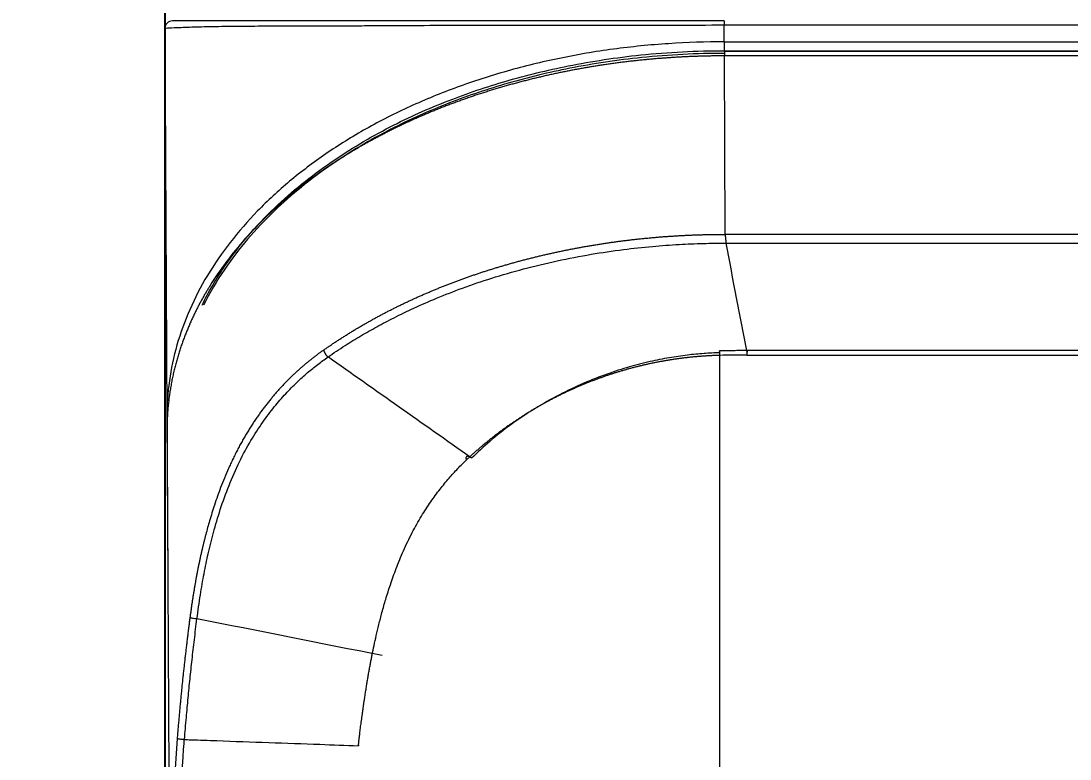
# Model space of a CAD drawing. Header units: millimetres. Extents: x -6909 to -4533, y -2578 to 782.
# Drawn here: x -6191.28 to -6163.09, y -1364.02 to -1344.18 of the extents above; entities that cross this region are included whole.
import ezdxf

# ---------------------------------------------------------------- set-up
doc = ezdxf.new("R2010")
doc.units = ezdxf.units.MM
doc.styles.get("Standard").update_dxf_attribs({"font": 'arial.ttf'})
doc.dimstyles.get("Standard").update_dxf_attribs({"dimtxt": 16, "dimasz": 16, "dimexe": 0.18, "dimexo": 0.0625, "dimgap": 3.5, "dimtad": 0, "dimdec": 1, "dimdsep": 46, "dimtxsty": 'Standard', "dimcen": 0.09, "dimclrd": 3, "dimclre": 3, "dimclrt": 3, "dimadec": 0, "dimazin": 0, "dimtfac": 1, "dimtdec": 1, "dimtofl": 0, "dimtmove": 0, "dimatfit": 3, "dimfxl": 1, "dimtolj": 1, "dimtzin": 0, "dimarcsym": 0})

# ---------------------------------------------------------------- blocks, each defined once
blk = doc.blocks.new('*D147')
at = {"color": 3, "lineweight": -2, "transparency": 16777216}
for p, q in [((-6026.914, -1297.058), (-6221.046, -1297.058)), ((-6026.914, -1348.622), (-6026.914, -1296.878)), ((-5892.914, -1297.058), (-6010.914, -1297.058)), ((-5876.914, -1348.622), (-5876.914, -1296.878))]:
    blk.add_line(p, q, dxfattribs=at)
at = {"color": 3, "lineweight": 18, "transparency": 16777216}
for points in [[(-6010.914, -1294.391), (-6010.914, -1299.725), (-6026.914, -1297.058)], [(-5892.914, -1294.391), (-5892.914, -1299.725), (-5876.914, -1297.058)]]:
    blk.add_solid(points, dxfattribs=at)
at = {"layer": 'Defpoints', "color": 0, "lineweight": 18, "transparency": 16777216}
for p in [(-5876.914, -1297.058), (-6026.914, -1348.684), (-5876.914, -1348.684)]:
    blk.add_point(p, dxfattribs=at)
at = {"color": 3, "lineweight": 18, "transparency": 16777216, "insert": (-6131.98, -1284.652), "char_height": 16, "attachment_point": 5}
blk.add_mtext('\\A1;{\\fGulim|b0|i0|c129|p50;배관} {\\fGulim|b0|i0|c129|p50;거리 }150%%P10', dxfattribs=at)
blk = doc.blocks.new('*D149')
at = {"color": 3, "lineweight": -2, "transparency": 16777216}
for p, q in [((-6187.414, -1340.747), (-6187.414, -1556.938)), ((-5712.014, -1367.113), (-5712.014, -1556.938)), ((-6171.414, -1556.758), (-5728.014, -1556.758))]:
    blk.add_line(p, q, dxfattribs=at)
at = {"color": 3, "lineweight": 18, "transparency": 16777216}
for points in [[(-6171.414, -1554.091), (-6171.414, -1559.425), (-6187.414, -1556.758)], [(-5728.014, -1554.091), (-5728.014, -1559.425), (-5712.014, -1556.758)]]:
    blk.add_solid(points, dxfattribs=at)
at = {"layer": 'Defpoints', "color": 0, "lineweight": 18, "transparency": 16777216}
for p in [(-6187.414, -1340.684), (-5712.014, -1367.051), (-5712.014, -1556.758)]:
    blk.add_point(p, dxfattribs=at)
at = {"color": 3, "lineweight": 18, "transparency": 16777216, "insert": (-6038.609, -1545.121), "char_height": 16, "attachment_point": 5}
blk.add_mtext('\\A1;475.4', dxfattribs=at)
blk = doc.blocks.new('*D150')
at = {"color": 3, "lineweight": -2, "transparency": 16777216}
for p, q in [((-6187.414, -1343.747), (-6187.414, -1506.35)), ((-5737.645, -1388.222), (-5737.645, -1506.35)), ((-6171.414, -1506.17), (-5753.645, -1506.17))]:
    blk.add_line(p, q, dxfattribs=at)
at = {"color": 3, "lineweight": 18, "transparency": 16777216}
for points in [[(-6171.414, -1503.503), (-6171.414, -1508.837), (-6187.414, -1506.17)], [(-5753.645, -1503.503), (-5753.645, -1508.837), (-5737.645, -1506.17)]]:
    blk.add_solid(points, dxfattribs=at)
at = {"layer": 'Defpoints', "color": 0, "lineweight": 18, "transparency": 16777216}
for p in [(-6187.414, -1343.684), (-5737.645, -1388.16), (-5737.645, -1506.17)]:
    blk.add_point(p, dxfattribs=at)
at = {"color": 3, "lineweight": 18, "transparency": 16777216, "insert": (-6018.254, -1494.501), "char_height": 16, "attachment_point": 5}
blk.add_mtext('\\A1;449.8', dxfattribs=at)
blk = doc.blocks.new('*D151')
at = {"color": 3, "lineweight": -2, "transparency": 16777216}
for p, q in [((-6187.413, -1344.448), (-6187.413, -1464.607)), ((-6026.914, -1390.747), (-6026.914, -1464.607)), ((-6171.413, -1464.427), (-6042.914, -1464.427))]:
    blk.add_line(p, q, dxfattribs=at)
at = {"color": 3, "lineweight": 18, "transparency": 16777216}
for points in [[(-6171.413, -1461.76), (-6171.413, -1467.093), (-6187.413, -1464.427)], [(-6042.914, -1461.76), (-6042.914, -1467.093), (-6026.914, -1464.427)]]:
    blk.add_solid(points, dxfattribs=at)
at = {"layer": 'Defpoints', "color": 0, "lineweight": 18, "transparency": 16777216}
for p in [(-6187.413, -1344.385), (-6026.914, -1390.684), (-6026.914, -1464.427)]:
    blk.add_point(p, dxfattribs=at)
at = {"color": 3, "lineweight": 18, "transparency": 16777216, "insert": (-6107.164, -1452.757), "char_height": 16, "attachment_point": 5}
blk.add_mtext('\\A1;160.5', dxfattribs=at)
blk = doc.blocks.new('*D157')
at = {"color": 3, "lineweight": -2, "transparency": 16777216}
for p, q in [((-5976.477, -235.184), (-6282.57, -235.184)), ((-6282.39, -251.184), (-6282.39, -778.416)), ((-6282.39, -1377.684), (-6282.39, -850.453)), ((-6026.977, -1393.684), (-6282.57, -1393.684))]:
    blk.add_line(p, q, dxfattribs=at)
at = {"color": 3, "lineweight": 18, "transparency": 16777216}
for points in [[(-6285.056, -251.184), (-6279.723, -251.184), (-6282.39, -235.184)], [(-6285.056, -1377.684), (-6279.723, -1377.684), (-6282.39, -1393.684)]]:
    blk.add_solid(points, dxfattribs=at)
at = {"layer": 'Defpoints', "color": 0, "lineweight": 18, "transparency": 16777216}
for p in [(-6282.39, -235.184), (-5976.414, -235.184), (-6026.914, -1393.684)]:
    blk.add_point(p, dxfattribs=at)
at = {"color": 3, "lineweight": 18, "transparency": 16777216, "insert": (-6282.39, -814.434), "char_height": 16, "attachment_point": 5, "rotation": 90}
blk.add_mtext('\\A1;1158.5', dxfattribs=at)

msp = doc.modelspace()

# ---------------------------------------------------------------- linework, layer by layer
at = {"linetype": 'Continuous', "lineweight": 18}
for p, q in [((-6187.413, -1344.385), (-6187.359, -1354.829)), ((-5752.453, -1345.007), (-6172.376, -1345.007)), ((-5753.067, -1353.042), (-6171.785, -1353.042)), ((-6187.359, -1354.829), (-6187.337, -1359.062))]:
    msp.add_line(p, q, dxfattribs=at)
at = {"linetype": 'Continuous', "lineweight": 13}
for p, q in [((-6172.38, -1344.184), (-6172.38, -1344.3)), ((-5752.449, -1344.3), (-6172.38, -1344.3)), ((-6172.378, -1344.747), (-6172.38, -1344.3)), ((-6172.378, -1344.747), (-6172.378, -1344.983)), ((-6172.378, -1344.747), (-5752.451, -1344.747)), ((-6172.378, -1344.983), (-5752.451, -1344.983)), ((-6172.376, -1345.007), (-6172.376, -1345.123)), ((-5752.454, -1345.123), (-6172.375, -1345.123)), ((-6172.354, -1349.92), (-6172.375, -1345.123)), ((-5752.475, -1349.92), (-6172.354, -1349.92)), ((-6172.331, -1350.156), (-5752.498, -1350.156)), ((-6172.501, -1372.997), (-6172.501, -1353.174)), ((-6171.762, -1353.164), (-5753.067, -1353.164))]:
    msp.add_line(p, q, dxfattribs=at)
at = {"linetype": 'Continuous', "lineweight": 18}
msp.add_arc((-6187.213, -1344.384), 0.2, 90, 180.3, dxfattribs=at)
msp.add_ellipse((-6171.754, -1375.83), major_axis=(24.622, 0), ratio=0.920574, start_param=1.571132, end_param=1.601154, dxfattribs=at)
at = {"linetype": 'Continuous', "lineweight": 13}
msp.add_ellipse((-6181.657, -1361.253), major_axis=(-0.196, 0.038), ratio=0.130039, start_param=5.923683, end_param=6.620535, dxfattribs=at)
at = {"linetype": 'Continuous', "lineweight": 18}
for points, knots in [([(-5978.976, -1483.984), (-5978.976, -1509.478), (-5984.664, -1556.522), (-6007.498, -1610.936), (-6042.241, -1651.798), (-6075.727, -1673.629), (-6102.826, -1685.665), (-6121.926, -1692.141), (-6140.84, -1696.871), (-6164.901, -1700.397), (-6193.336, -1699.466), (-6218.283, -1691.285), (-6236.856, -1680.077), (-6250.013, -1669.172), (-6262.487, -1655.536), (-6277.568, -1634.382), (-6293.934, -1601.512), (-6307.823, -1556.387), (-6317.696, -1505.181), (-6326.512, -1430.358), (-6328.894, -1362.043), (-6328.894, -1310.984)], [0, 0, 0, 0, 0.049387, 0.102889, 0.156391, 0.214352, 0.240033, 0.267854, 0.295675, 0.325814, 0.383775, 0.446566, 0.478456, 0.513003, 0.54755, 0.584977, 0.65695, 0.734922, 0.795996, 0.862159, 1, 1, 1, 1]), ([(-6328.849, -1310.984), (-6328.854, -1319.687), (-6328.758, -1336.448), (-6328.342, -1360.661), (-6327.671, -1383.051), (-6326.777, -1403.72), (-6325.686, -1422.765), (-6324.363, -1441.187), (-6322.802, -1458.905), (-6321, -1475.845), (-6319.099, -1491.044), (-6317.042, -1505.33), (-6314.841, -1518.714), (-6312.413, -1531.717), (-6309.792, -1544.192), (-6306.823, -1556.731), (-6303.446, -1569.354), (-6298.705, -1584.983), (-6292.063, -1603.428), (-6283.654, -1621.925), (-6274.898, -1637.496), (-6266.288, -1650.287), (-6257.278, -1661.311), (-6248.064, -1670.599), (-6238.851, -1678.278), (-6228.637, -1685.099), (-6218.657, -1690.195), (-6209.225, -1693.848), (-6200.808, -1696.317), (-6191.376, -1698.287), (-6182.103, -1699.446), (-6175.65, -1699.697), (-6172.955, -1699.708)], [0, 0, 0, 0, 0.056785, 0.109381, 0.158029, 0.202956, 0.244381, 0.282511, 0.323483, 0.360447, 0.393679, 0.423434, 0.454639, 0.482189, 0.509758, 0.537826, 0.566283, 0.595028, 0.644419, 0.694147, 0.727489, 0.76098, 0.794732, 0.820346, 0.846375, 0.873004, 0.900496, 0.919484, 0.939107, 0.957831, 0.982455, 1, 1, 1, 1]), ([(-5991.936, -1483.984), (-5991.936, -1508.547), (-5997.418, -1553.396), (-6018.79, -1604.12), (-6050.87, -1641.849), (-6082.038, -1662.206), (-6107.509, -1673.525), (-6125.605, -1679.659), (-6143.402, -1684.107), (-6165.647, -1687.353), (-6191.201, -1686.459), (-6212.978, -1679.293), (-6229.301, -1669.455), (-6241.022, -1659.753), (-6252.354, -1647.379), (-6266.305, -1627.831), (-6281.775, -1596.848), (-6295.208, -1553.312), (-6304.867, -1503.259), (-6313.56, -1429.556), (-6315.934, -1361.769), (-6315.934, -1310.984)], [0, 0, 0, 0, 0.049387, 0.102889, 0.156391, 0.214352, 0.240033, 0.267854, 0.295675, 0.325814, 0.383775, 0.446566, 0.478456, 0.513003, 0.54755, 0.584977, 0.65695, 0.734922, 0.795996, 0.862159, 1, 1, 1, 1]), ([(-6172.38, -1344.3), (-6172.829, -1344.302), (-6173.281, -1344.303), (-6174.191, -1344.303), (-6174.648, -1344.303), (-6175.562, -1344.303), (-6176.019, -1344.303), (-6176.93, -1344.303), (-6177.383, -1344.303), (-6178.28, -1344.304), (-6178.725, -1344.305), (-6179.599, -1344.307), (-6180.029, -1344.309), (-6180.869, -1344.312), (-6181.279, -1344.314), (-6181.876, -1344.318), (-6182.072, -1344.319), (-6182.36, -1344.321), (-6182.503, -1344.322), (-6182.668, -1344.323), (-6182.749, -1344.323), (-6182.79, -1344.323), (-6182.81, -1344.324), (-6182.82, -1344.324), (-6182.825, -1344.324), (-6182.828, -1344.324), (-6182.829, -1344.324), (-6182.83, -1344.324), (-6182.83, -1344.324), (-6182.83, -1344.324), (-6182.83, -1344.324), (-6183.095, -1344.325), (-6183.362, -1344.326), (-6183.896, -1344.326), (-6184.161, -1344.326), (-6184.683, -1344.327), (-6184.938, -1344.328), (-6185.43, -1344.331), (-6185.666, -1344.333), (-6186.107, -1344.34), (-6186.312, -1344.344), (-6186.681, -1344.353), (-6186.844, -1344.359), (-6187.116, -1344.37), (-6187.224, -1344.375), (-6187.373, -1344.383), (-6187.413, -1344.386), (-6187.413, -1344.385)], [0, 0, 0, 0, 0.0625, 0.0625, 0.125, 0.125, 0.1875, 0.1875, 0.25, 0.25, 0.3125, 0.3125, 0.375, 0.375, 0.4375, 0.4375, 0.46875, 0.46875, 0.484375, 0.492188, 0.496094, 0.498047, 0.499023, 0.499512, 0.499756, 0.499878, 0.499939, 0.499969, 0.499985, 0.499985, 0.5, 0.5, 0.5625, 0.5625, 0.625, 0.625, 0.6875, 0.6875, 0.75, 0.75, 0.8125, 0.8125, 0.875, 0.875, 0.9375, 0.9375, 1, 1, 1, 1]), ([(-6172.38, -1344.184), (-6172.646, -1344.184), (-6173.199, -1344.184), (-6174.06, -1344.184), (-6174.991, -1344.184), (-6175.999, -1344.184), (-6177.087, -1344.184), (-6178.254, -1344.184), (-6179.485, -1344.184), (-6180.754, -1344.184), (-6182.01, -1344.184), (-6183.175, -1344.184), (-6184.175, -1344.184), (-6184.974, -1344.184), (-6185.6, -1344.184), (-6186.11, -1344.184), (-6186.545, -1344.184), (-6186.903, -1344.184), (-6187.153, -1344.184), (-6187.213, -1344.184), (-6187.213, -1344.184)], [0, 0, 0, 0, 0.032551, 0.067634, 0.105872, 0.147884, 0.194283, 0.245663, 0.302501, 0.364864, 0.432506, 0.502715, 0.571071, 0.633013, 0.687224, 0.739302, 0.794844, 0.856195, 0.924302, 1, 1, 1, 1]), ([(-6172.378, -1344.747), (-6172.878, -1344.746), (-6173.629, -1344.77), (-6174.374, -1344.831), (-6174.869, -1344.881), (-6175.115, -1344.909), (-6175.85, -1345.008), (-6176.334, -1345.091), (-6177.287, -1345.287), (-6177.756, -1345.402), (-6178.673, -1345.661), (-6179.121, -1345.806), (-6179.992, -1346.124), (-6180.415, -1346.297), (-6181.232, -1346.671), (-6181.626, -1346.871), (-6182.381, -1347.296), (-6183.104, -1347.745), (-6183.755, -1348.238), (-6184.368, -1348.75), (-6184.655, -1349.016), (-6185.188, -1349.564), (-6185.434, -1349.847), (-6185.884, -1350.426), (-6186.088, -1350.722), (-6186.451, -1351.326), (-6186.61, -1351.634), (-6186.884, -1352.258), (-6186.998, -1352.574), (-6187.272, -1353.532), (-6187.362, -1354.181), (-6187.359, -1354.829)], [0, 0, 0, 0, 0.0625, 0.09375, 0.09375, 0.125, 0.125, 0.1875, 0.1875, 0.25, 0.25, 0.3125, 0.3125, 0.375, 0.375, 0.4375, 0.4375, 0.5, 0.5625, 0.5625, 0.625, 0.625, 0.6875, 0.6875, 0.75, 0.75, 0.8125, 0.8125, 0.875, 0.875, 1, 1, 1, 1]), ([(-6186.414, -1351.821), (-6186.237, -1351.46), (-6185.705, -1350.551), (-6184.581, -1349.236), (-6183.049, -1347.995), (-6181.453, -1347.042), (-6179.857, -1346.323), (-6178.246, -1345.776), (-6176.514, -1345.353), (-6174.55, -1345.056), (-6173.129, -1344.983), (-6172.378, -1344.983)], [0, 0, 0, 0, 0.092965, 0.238941, 0.368395, 0.483062, 0.584545, 0.678345, 0.773136, 0.879831, 1, 1, 1, 1]), ([(-6172.375, -1345.123), (-6172.395, -1345.123), (-6172.437, -1345.123), (-6172.5, -1345.123), (-6172.563, -1345.124), (-6172.626, -1345.124), (-6172.689, -1345.125), (-6172.752, -1345.126), (-6172.815, -1345.127), (-6172.878, -1345.129), (-6172.941, -1345.13), (-6173.004, -1345.132), (-6173.067, -1345.134), (-6173.13, -1345.136), (-6173.193, -1345.138), (-6173.256, -1345.141), (-6173.319, -1345.143), (-6173.382, -1345.146), (-6173.446, -1345.149), (-6173.509, -1345.152), (-6173.572, -1345.156), (-6173.635, -1345.159), (-6173.699, -1345.163), (-6173.762, -1345.167), (-6173.825, -1345.171), (-6173.888, -1345.175), (-6173.952, -1345.18), (-6174.015, -1345.184), (-6174.078, -1345.189), (-6174.142, -1345.194), (-6174.205, -1345.199), (-6174.269, -1345.205), (-6174.332, -1345.21), (-6174.395, -1345.216), (-6174.459, -1345.222), (-6174.522, -1345.228), (-6174.585, -1345.234), (-6174.649, -1345.241), (-6174.712, -1345.248), (-6174.776, -1345.255), (-6174.839, -1345.262), (-6174.902, -1345.269), (-6174.966, -1345.276), (-6175.029, -1345.284), (-6175.092, -1345.292), (-6175.155, -1345.3), (-6175.219, -1345.308), (-6175.282, -1345.316), (-6175.345, -1345.325), (-6175.409, -1345.333), (-6175.472, -1345.342), (-6175.535, -1345.352), (-6175.598, -1345.361), (-6175.661, -1345.37), (-6175.724, -1345.38), (-6175.788, -1345.39), (-6175.851, -1345.4), (-6175.914, -1345.41), (-6175.977, -1345.421), (-6176.04, -1345.431), (-6176.103, -1345.442), (-6176.166, -1345.453), (-6176.229, -1345.464), (-6176.291, -1345.476), (-6176.354, -1345.487), (-6176.417, -1345.499), (-6176.48, -1345.511), (-6176.542, -1345.523), (-6176.605, -1345.535), (-6176.668, -1345.548), (-6176.73, -1345.56), (-6176.793, -1345.573), (-6176.855, -1345.586), (-6176.918, -1345.6), (-6176.98, -1345.613), (-6177.043, -1345.627), (-6177.105, -1345.64), (-6177.167, -1345.654), (-6177.229, -1345.669), (-6177.291, -1345.683), (-6177.353, -1345.698), (-6177.415, -1345.712), (-6177.477, -1345.727), (-6177.539, -1345.742), (-6177.601, -1345.758), (-6177.663, -1345.773), (-6177.724, -1345.789), (-6177.786, -1345.805), (-6177.848, -1345.821), (-6177.909, -1345.837), (-6177.97, -1345.854), (-6178.032, -1345.87), (-6178.093, -1345.887), (-6178.154, -1345.904), (-6178.215, -1345.921), (-6178.276, -1345.939), (-6178.337, -1345.957), (-6178.398, -1345.974), (-6178.459, -1345.992), (-6178.52, -1346.01), (-6178.58, -1346.029), (-6178.641, -1346.047), (-6178.701, -1346.066), (-6178.761, -1346.085), (-6178.822, -1346.104), (-6178.882, -1346.123), (-6178.942, -1346.143), (-6179.002, -1346.163), (-6179.062, -1346.182), (-6179.121, -1346.202), (-6179.181, -1346.223), (-6179.241, -1346.243), (-6179.3, -1346.264), (-6179.36, -1346.285), (-6179.419, -1346.306), (-6179.478, -1346.327), (-6179.537, -1346.348), (-6179.596, -1346.37), (-6179.655, -1346.391), (-6179.713, -1346.413), (-6179.772, -1346.436), (-6179.83, -1346.458), (-6179.889, -1346.48), (-6179.947, -1346.503), (-6180.005, -1346.526), (-6180.063, -1346.549), (-6180.121, -1346.572), (-6180.179, -1346.596), (-6180.236, -1346.619), (-6180.294, -1346.643), (-6180.351, -1346.667), (-6180.408, -1346.691), (-6180.466, -1346.716), (-6180.523, -1346.74), (-6180.579, -1346.765), (-6180.636, -1346.79), (-6180.693, -1346.815), (-6180.749, -1346.84), (-6180.805, -1346.866), (-6180.861, -1346.891), (-6180.917, -1346.917), (-6180.973, -1346.943), (-6181.029, -1346.969), (-6181.085, -1346.996), (-6181.14, -1347.022), (-6181.195, -1347.049), (-6181.25, -1347.076), (-6181.305, -1347.103), (-6181.36, -1347.131), (-6181.415, -1347.158), (-6181.469, -1347.186), (-6181.524, -1347.214), (-6181.578, -1347.242), (-6181.632, -1347.27), (-6181.686, -1347.298), (-6181.739, -1347.327), (-6181.793, -1347.356), (-6181.846, -1347.385), (-6181.899, -1347.414), (-6181.952, -1347.443), (-6182.005, -1347.473), (-6182.058, -1347.503), (-6182.11, -1347.532), (-6182.163, -1347.563), (-6182.215, -1347.593), (-6182.267, -1347.623), (-6182.318, -1347.654), (-6182.37, -1347.685), (-6182.421, -1347.715), (-6182.473, -1347.747), (-6182.524, -1347.778), (-6182.574, -1347.809), (-6182.625, -1347.841), (-6182.675, -1347.873), (-6182.726, -1347.905), (-6182.776, -1347.937), (-6182.826, -1347.97), (-6182.875, -1348.002), (-6183.123, -1348.166), (-6183.563, -1348.477), (-6184.165, -1348.959), (-6184.739, -1349.482), (-6185.277, -1350.047), (-6185.773, -1350.654), (-6186.073, -1351.092), (-6186.225, -1351.337), (-6186.249, -1351.377), (-6186.273, -1351.417), (-6186.297, -1351.457), (-6186.322, -1351.499), (-6186.346, -1351.541), (-6186.371, -1351.583), (-6186.395, -1351.627), (-6186.419, -1351.67), (-6186.444, -1351.715), (-6186.468, -1351.76), (-6186.492, -1351.806), (-6186.517, -1351.852), (-6186.541, -1351.899), (-6186.565, -1351.946), (-6186.589, -1351.994), (-6186.613, -1352.043), (-6186.637, -1352.093), (-6186.661, -1352.143), (-6186.684, -1352.193), (-6186.708, -1352.245), (-6186.731, -1352.297), (-6186.754, -1352.349), (-6186.777, -1352.402), (-6186.8, -1352.456), (-6186.822, -1352.511), (-6186.845, -1352.566), (-6186.867, -1352.621), (-6186.889, -1352.678), (-6186.91, -1352.735), (-6186.931, -1352.792), (-6186.952, -1352.851), (-6186.973, -1352.91), (-6186.993, -1352.969), (-6187.013, -1353.029), (-6187.032, -1353.09), (-6187.051, -1353.152), (-6187.07, -1353.214), (-6187.088, -1353.276), (-6187.106, -1353.34), (-6187.123, -1353.404), (-6187.14, -1353.468), (-6187.157, -1353.533), (-6187.173, -1353.599), (-6187.188, -1353.666), (-6187.203, -1353.733), (-6187.217, -1353.801), (-6187.231, -1353.869), (-6187.244, -1353.938), (-6187.256, -1354.008), (-6187.268, -1354.078), (-6187.279, -1354.149), (-6187.29, -1354.22), (-6187.3, -1354.292), (-6187.309, -1354.365), (-6187.317, -1354.438), (-6187.325, -1354.512), (-6187.332, -1354.587), (-6187.338, -1354.662), (-6187.343, -1354.738), (-6187.348, -1354.814), (-6187.351, -1354.891), (-6187.354, -1354.969), (-6187.356, -1355.047), (-6187.357, -1355.126), (-6187.357, -1355.179), (-6187.357, -1355.205)], [0, 0, 0, 0, 0.002612, 0.005226, 0.007841, 0.010458, 0.013076, 0.015696, 0.018318, 0.020941, 0.023566, 0.026193, 0.028821, 0.031451, 0.034082, 0.036715, 0.03935, 0.041986, 0.044624, 0.047264, 0.049905, 0.052549, 0.055193, 0.05784, 0.060488, 0.063138, 0.065789, 0.068442, 0.071097, 0.073753, 0.076412, 0.079072, 0.081733, 0.084397, 0.087062, 0.089729, 0.092397, 0.095067, 0.097739, 0.100413, 0.103088, 0.105766, 0.108444, 0.111125, 0.113808, 0.116492, 0.119178, 0.121865, 0.124555, 0.127246, 0.129939, 0.132634, 0.13533, 0.138029, 0.140729, 0.143431, 0.146135, 0.14884, 0.151547, 0.154257, 0.156968, 0.15968, 0.162395, 0.165111, 0.167829, 0.170549, 0.173271, 0.175995, 0.17872, 0.181448, 0.184177, 0.186908, 0.189641, 0.192376, 0.195112, 0.197851, 0.200591, 0.203333, 0.206077, 0.208823, 0.211571, 0.214321, 0.217072, 0.219826, 0.222581, 0.225338, 0.228097, 0.230858, 0.233621, 0.236386, 0.239153, 0.241921, 0.244692, 0.247464, 0.250239, 0.253015, 0.255793, 0.258573, 0.261356, 0.26414, 0.266926, 0.269713, 0.272503, 0.275295, 0.278089, 0.280885, 0.283682, 0.286482, 0.289284, 0.292087, 0.294893, 0.2977, 0.30051, 0.303321, 0.306135, 0.30895, 0.311768, 0.314587, 0.317408, 0.320232, 0.323057, 0.325885, 0.328714, 0.331546, 0.334379, 0.337215, 0.340052, 0.342892, 0.345733, 0.348577, 0.351422, 0.35427, 0.35712, 0.359971, 0.362825, 0.365681, 0.368539, 0.371399, 0.374261, 0.377125, 0.379991, 0.382859, 0.385729, 0.388602, 0.391476, 0.394352, 0.397231, 0.400112, 0.402994, 0.405879, 0.408766, 0.411655, 0.414546, 0.417439, 0.420334, 0.423232, 0.426131, 0.429033, 0.431937, 0.434842, 0.43775, 0.44066, 0.443573, 0.446487, 0.449403, 0.452322, 0.455243, 0.458165, 0.46109, 0.464018, 0.466947, 0.469878, 0.472812, 0.475748, 0.478685, 0.481625, 0.484568, 0.487512, 0.490459, 0.528871, 0.568709, 0.609975, 0.652675, 0.696812, 0.742389, 0.745086, 0.74782, 0.750591, 0.7534, 0.756246, 0.759128, 0.762048, 0.765005, 0.767999, 0.77103, 0.774098, 0.777204, 0.780346, 0.783526, 0.786742, 0.789996, 0.793287, 0.796615, 0.79998, 0.803382, 0.806821, 0.810298, 0.813811, 0.817362, 0.820949, 0.824574, 0.828236, 0.831935, 0.835671, 0.839444, 0.843255, 0.847102, 0.850987, 0.854908, 0.858867, 0.862863, 0.866896, 0.870966, 0.875074, 0.879218, 0.8834, 0.887618, 0.891874, 0.896167, 0.900497, 0.904864, 0.909268, 0.913709, 0.918188, 0.922703, 0.927256, 0.931846, 0.936473, 0.941137, 0.945838, 0.950576, 0.955351, 0.960164, 0.965013, 0.9699, 0.974824, 0.979785, 0.984783, 0.989818, 0.994891, 1, 1, 1, 1]), ([(-6172.376, -1345.055), (-6173.119, -1345.055), (-6174.525, -1345.127), (-6176.474, -1345.418), (-6178.204, -1345.836), (-6179.824, -1346.382), (-6181.437, -1347.106), (-6183.048, -1348.067), (-6184.589, -1349.318), (-6185.693, -1350.613), (-6186.214, -1351.496), (-6186.379, -1351.827)], [0, 0, 0, 0, 0.119447, 0.225857, 0.320729, 0.415697, 0.518844, 0.635326, 0.76633, 0.913867, 1, 1, 1, 1]), ([(-6183.144, -1353.028), (-6183.155, -1353.036), (-6183.178, -1353.052), (-6183.213, -1353.077), (-6183.247, -1353.102), (-6183.282, -1353.127), (-6183.317, -1353.153), (-6183.352, -1353.18), (-6183.387, -1353.206), (-6183.422, -1353.233), (-6183.457, -1353.261), (-6183.492, -1353.289), (-6183.528, -1353.317), (-6183.563, -1353.346), (-6183.599, -1353.375), (-6183.634, -1353.405), (-6183.67, -1353.435), (-6183.705, -1353.465), (-6183.741, -1353.496), (-6183.777, -1353.528), (-6183.812, -1353.559), (-6183.848, -1353.592), (-6183.884, -1353.624), (-6183.92, -1353.658), (-6183.956, -1353.691), (-6183.991, -1353.726), (-6184.027, -1353.76), (-6184.063, -1353.795), (-6184.099, -1353.831), (-6184.135, -1353.867), (-6184.171, -1353.904), (-6184.206, -1353.941), (-6184.242, -1353.979), (-6184.278, -1354.017), (-6184.314, -1354.055), (-6184.349, -1354.095), (-6184.385, -1354.134), (-6184.42, -1354.175), (-6184.456, -1354.215), (-6184.491, -1354.257), (-6184.527, -1354.299), (-6184.562, -1354.341), (-6184.597, -1354.384), (-6184.633, -1354.428), (-6184.668, -1354.472), (-6184.703, -1354.517), (-6184.738, -1354.562), (-6184.772, -1354.608), (-6184.807, -1354.655), (-6184.841, -1354.702), (-6184.876, -1354.75), (-6184.91, -1354.798), (-6184.944, -1354.847), (-6184.978, -1354.897), (-6185.012, -1354.947), (-6185.046, -1354.998), (-6185.079, -1355.049), (-6185.113, -1355.101), (-6185.146, -1355.154), (-6185.179, -1355.208), (-6185.212, -1355.262), (-6185.245, -1355.316), (-6185.277, -1355.372), (-6185.309, -1355.428), (-6185.341, -1355.485), (-6185.373, -1355.542), (-6185.405, -1355.6), (-6185.436, -1355.659), (-6185.467, -1355.718), (-6185.498, -1355.778), (-6185.529, -1355.839), (-6185.559, -1355.901), (-6185.589, -1355.963), (-6185.619, -1356.026), (-6185.649, -1356.089), (-6185.678, -1356.153), (-6185.772, -1356.362), (-6185.912, -1356.704), (-6186.078, -1357.174), (-6186.21, -1357.597), (-6186.292, -1357.894), (-6186.339, -1358.079), (-6186.362, -1358.169), (-6186.384, -1358.259), (-6186.406, -1358.35), (-6186.427, -1358.441), (-6186.448, -1358.533), (-6186.468, -1358.625), (-6186.488, -1358.717), (-6186.507, -1358.809), (-6186.525, -1358.902), (-6186.544, -1358.995), (-6186.561, -1359.088), (-6186.579, -1359.181), (-6186.596, -1359.275), (-6186.612, -1359.369), (-6186.628, -1359.463), (-6186.644, -1359.557), (-6186.659, -1359.651), (-6186.674, -1359.746), (-6186.688, -1359.84), (-6186.702, -1359.935), (-6186.715, -1360.03), (-6186.728, -1360.125), (-6186.737, -1360.189), (-6186.741, -1360.221)], [0, 0, 0, 0, 0.005543, 0.011128, 0.016753, 0.022419, 0.028126, 0.033873, 0.039662, 0.045491, 0.051361, 0.057271, 0.063223, 0.069215, 0.075248, 0.081322, 0.087437, 0.093593, 0.099789, 0.106026, 0.112305, 0.118624, 0.124984, 0.131384, 0.137826, 0.144309, 0.150832, 0.157397, 0.164002, 0.170648, 0.177335, 0.184063, 0.190832, 0.197642, 0.204493, 0.211385, 0.218318, 0.225292, 0.232306, 0.239362, 0.246458, 0.253596, 0.260775, 0.267994, 0.275255, 0.282556, 0.289898, 0.297282, 0.304706, 0.312171, 0.319678, 0.327225, 0.334813, 0.342442, 0.350112, 0.357823, 0.365575, 0.373368, 0.381202, 0.389077, 0.396992, 0.404949, 0.412946, 0.420985, 0.429064, 0.437184, 0.445345, 0.453546, 0.461789, 0.470072, 0.478396, 0.48676, 0.495165, 0.503611, 0.512098, 0.520625, 0.529193, 0.594591, 0.652807, 0.703844, 0.74771, 0.758218, 0.768727, 0.779235, 0.789745, 0.800254, 0.810765, 0.821275, 0.831786, 0.842297, 0.852809, 0.86332, 0.873832, 0.884345, 0.894858, 0.905371, 0.915884, 0.926398, 0.936913, 0.947428, 0.957943, 0.968458, 0.978972, 0.989486, 1, 1, 1, 1]), ([(-6172.501, -1353.174), (-6172.516, -1353.175), (-6172.545, -1353.176), (-6172.589, -1353.177), (-6172.633, -1353.178), (-6172.677, -1353.18), (-6172.721, -1353.182), (-6172.765, -1353.184), (-6172.81, -1353.187), (-6172.854, -1353.189), (-6172.898, -1353.192), (-6172.942, -1353.195), (-6172.986, -1353.198), (-6173.03, -1353.201), (-6173.075, -1353.205), (-6173.119, -1353.209), (-6173.163, -1353.212), (-6173.208, -1353.217), (-6173.252, -1353.221), (-6173.296, -1353.225), (-6173.341, -1353.23), (-6173.385, -1353.235), (-6173.429, -1353.24), (-6173.474, -1353.246), (-6173.518, -1353.251), (-6173.563, -1353.257), (-6173.607, -1353.263), (-6173.652, -1353.269), (-6173.696, -1353.275), (-6173.741, -1353.282), (-6173.785, -1353.289), (-6173.83, -1353.296), (-6173.874, -1353.303), (-6173.918, -1353.31), (-6173.963, -1353.318), (-6174.007, -1353.326), (-6174.052, -1353.334), (-6174.096, -1353.342), (-6174.141, -1353.35), (-6174.185, -1353.359), (-6174.23, -1353.367), (-6174.274, -1353.376), (-6174.319, -1353.386), (-6174.363, -1353.395), (-6174.408, -1353.405), (-6174.452, -1353.414), (-6174.497, -1353.425), (-6174.541, -1353.435), (-6174.586, -1353.445), (-6174.63, -1353.456), (-6174.675, -1353.467), (-6174.719, -1353.478), (-6174.763, -1353.489), (-6174.808, -1353.5), (-6174.852, -1353.512), (-6174.896, -1353.524), (-6174.941, -1353.536), (-6174.985, -1353.548), (-6175.029, -1353.561), (-6175.073, -1353.573), (-6175.118, -1353.586), (-6175.162, -1353.599), (-6175.206, -1353.613), (-6175.25, -1353.626), (-6175.294, -1353.64), (-6175.338, -1353.654), (-6175.383, -1353.668), (-6175.427, -1353.682), (-6175.471, -1353.697), (-6175.515, -1353.711), (-6175.559, -1353.726), (-6175.602, -1353.742), (-6175.646, -1353.757), (-6175.69, -1353.773), (-6175.734, -1353.788), (-6175.778, -1353.804), (-6175.821, -1353.82), (-6175.865, -1353.837), (-6175.909, -1353.853), (-6175.952, -1353.87), (-6175.996, -1353.887), (-6176.039, -1353.904), (-6176.083, -1353.922), (-6176.126, -1353.939), (-6176.17, -1353.957), (-6176.213, -1353.975), (-6176.256, -1353.994), (-6176.299, -1354.012), (-6176.342, -1354.031), (-6176.386, -1354.05), (-6176.429, -1354.069), (-6176.472, -1354.088), (-6176.515, -1354.107), (-6176.557, -1354.127), (-6176.6, -1354.147), (-6176.643, -1354.167), (-6176.686, -1354.187), (-6176.728, -1354.208), (-6176.771, -1354.229), (-6176.813, -1354.25), (-6176.856, -1354.271), (-6176.898, -1354.292), (-6176.94, -1354.314), (-6176.983, -1354.335), (-6177.025, -1354.357), (-6177.067, -1354.38), (-6177.109, -1354.402), (-6177.151, -1354.425), (-6177.193, -1354.447), (-6177.234, -1354.47), (-6177.276, -1354.494), (-6177.318, -1354.517), (-6177.359, -1354.541), (-6177.401, -1354.564), (-6177.442, -1354.588), (-6177.483, -1354.613), (-6177.525, -1354.637), (-6177.566, -1354.662), (-6177.607, -1354.687), (-6177.648, -1354.712), (-6177.689, -1354.737), (-6177.729, -1354.762), (-6177.77, -1354.788), (-6177.811, -1354.814), (-6177.851, -1354.84), (-6177.891, -1354.866), (-6177.932, -1354.893), (-6177.972, -1354.92), (-6178.012, -1354.946), (-6178.052, -1354.974), (-6178.092, -1355.001), (-6178.132, -1355.028), (-6178.171, -1355.056), (-6178.211, -1355.084), (-6178.25, -1355.112), (-6178.29, -1355.141), (-6178.329, -1355.169), (-6178.368, -1355.198), (-6178.407, -1355.227), (-6178.446, -1355.256), (-6178.485, -1355.285), (-6178.524, -1355.315), (-6178.562, -1355.345), (-6178.601, -1355.375), (-6178.639, -1355.405), (-6178.677, -1355.435), (-6178.715, -1355.466), (-6178.753, -1355.497), (-6178.791, -1355.528), (-6178.829, -1355.559), (-6178.867, -1355.59), (-6178.904, -1355.622), (-6178.942, -1355.654), (-6178.979, -1355.686), (-6179.016, -1355.718), (-6179.053, -1355.75), (-6179.09, -1355.783), (-6179.126, -1355.816), (-6179.163, -1355.849), (-6179.199, -1355.882), (-6179.236, -1355.915), (-6179.272, -1355.949), (-6179.296, -1355.971), (-6179.308, -1355.983)], [0, 0, 0, 0, 0.005649, 0.011302, 0.01696, 0.022623, 0.028291, 0.033963, 0.03964, 0.045322, 0.051009, 0.056701, 0.062399, 0.068101, 0.073808, 0.079521, 0.085239, 0.090962, 0.096691, 0.102425, 0.108164, 0.113909, 0.11966, 0.125416, 0.131178, 0.136945, 0.142719, 0.148498, 0.154283, 0.160074, 0.16587, 0.171673, 0.177482, 0.183297, 0.189118, 0.194945, 0.200779, 0.206619, 0.212465, 0.218317, 0.224176, 0.230042, 0.235913, 0.241792, 0.247677, 0.253569, 0.259467, 0.265372, 0.271284, 0.277203, 0.283128, 0.289061, 0.295, 0.300947, 0.3069, 0.312861, 0.318829, 0.324804, 0.330786, 0.336776, 0.342772, 0.348777, 0.354788, 0.360807, 0.366834, 0.372868, 0.378909, 0.384959, 0.391015, 0.39708, 0.403152, 0.409232, 0.41532, 0.421416, 0.42752, 0.433631, 0.439751, 0.445878, 0.452014, 0.458158, 0.46431, 0.47047, 0.476638, 0.482815, 0.489, 0.495193, 0.501395, 0.507605, 0.513824, 0.520051, 0.526286, 0.53253, 0.538783, 0.545045, 0.551315, 0.557594, 0.563881, 0.570178, 0.576483, 0.582797, 0.58912, 0.595452, 0.601793, 0.608143, 0.614502, 0.620871, 0.627248, 0.633635, 0.64003, 0.646435, 0.652849, 0.659273, 0.665706, 0.672148, 0.6786, 0.685061, 0.691532, 0.698012, 0.704501, 0.711001, 0.71751, 0.724028, 0.730557, 0.737094, 0.743642, 0.7502, 0.756767, 0.763344, 0.769931, 0.776528, 0.783135, 0.789752, 0.796379, 0.803016, 0.809663, 0.816321, 0.822988, 0.829666, 0.836353, 0.843051, 0.84976, 0.856478, 0.863207, 0.869946, 0.876696, 0.883456, 0.890226, 0.897007, 0.903799, 0.910601, 0.917414, 0.924237, 0.931071, 0.937915, 0.94477, 0.951636, 0.958513, 0.9654, 0.972299, 0.979208, 0.986127, 0.993058, 1, 1, 1, 1]), ([(-6172.507, -1353.102), (-6172.646, -1353.106), (-6172.934, -1353.121), (-6173.385, -1353.165), (-6173.87, -1353.235), (-6174.391, -1353.34), (-6174.949, -1353.483), (-6175.543, -1353.675), (-6176.174, -1353.923), (-6176.828, -1354.233), (-6177.484, -1354.604), (-6178.11, -1355.022), (-6178.674, -1355.467), (-6179.014, -1355.782), (-6179.17, -1355.937), (-6179.17, -1355.937)], [0, 0, 0, 0, 0.054238, 0.112928, 0.17687, 0.246312, 0.321859, 0.404269, 0.494276, 0.593115, 0.697427, 0.803257, 0.906287, 0.999997, 1, 1, 1, 1]), ([(-6171.762, -1353.164), (-6171.762, -1353.14), (-6171.762, -1353.118), (-6171.762, -1353.081), (-6171.762, -1353.067), (-6171.762, -1353.047), (-6171.762, -1353.042), (-6171.762, -1353.042), (-6171.762, -1353.048), (-6171.762, -1353.058)], [0, 0, 0, 0, 0.25, 0.25, 0.5, 0.5, 0.75, 0.75, 1, 1, 1, 1]), ([(-6181.844, -1361.225), (-6181.827, -1361.141), (-6181.792, -1360.967), (-6181.732, -1360.695), (-6181.661, -1360.4), (-6181.577, -1360.075), (-6181.475, -1359.716), (-6181.35, -1359.32), (-6181.194, -1358.882), (-6181.001, -1358.414), (-6180.776, -1357.943), (-6180.53, -1357.505), (-6180.278, -1357.117), (-6180.029, -1356.778), (-6179.785, -1356.481), (-6179.547, -1356.219), (-6179.387, -1356.058), (-6179.308, -1355.983)], [0, 0, 0, 0, 0.041771, 0.086787, 0.136088, 0.190718, 0.251715, 0.320119, 0.397006, 0.483578, 0.575323, 0.662577, 0.741912, 0.814755, 0.881665, 0.942888, 1, 1, 1, 1]), ([(-6182.213, -1363.663), (-6182.212, -1363.652), (-6182.209, -1363.629), (-6182.205, -1363.593), (-6182.2, -1363.551), (-6182.195, -1363.503), (-6182.189, -1363.451), (-6182.182, -1363.394), (-6182.174, -1363.331), (-6182.166, -1363.264), (-6182.157, -1363.191), (-6182.147, -1363.113), (-6182.136, -1363.031), (-6182.125, -1362.946), (-6182.113, -1362.86), (-6182.101, -1362.772), (-6182.088, -1362.684), (-6182.076, -1362.595), (-6182.063, -1362.505), (-6182.047, -1362.4), (-6182.029, -1362.282), (-6182.009, -1362.152), (-6181.989, -1362.025), (-6181.968, -1361.902), (-6181.948, -1361.781), (-6181.927, -1361.664), (-6181.906, -1361.55), (-6181.886, -1361.439), (-6181.865, -1361.331), (-6181.851, -1361.26), (-6181.844, -1361.225)], [0, 0, 0, 0, 0.01286, 0.027829, 0.044905, 0.064091, 0.085385, 0.108787, 0.134297, 0.161914, 0.191639, 0.22347, 0.257407, 0.292328, 0.327629, 0.363311, 0.399375, 0.435823, 0.472653, 0.509869, 0.564458, 0.617806, 0.669915, 0.720784, 0.770415, 0.818807, 0.865962, 0.911879, 0.956558, 1, 1, 1, 1]), ([(-6187.085, -1368.989), (-6187.085, -1368.946), (-6187.085, -1368.859), (-6187.086, -1368.727), (-6187.086, -1368.596), (-6187.085, -1368.463), (-6187.085, -1368.33), (-6187.084, -1368.196), (-6187.083, -1368.061), (-6187.082, -1367.925), (-6187.08, -1367.789), (-6187.078, -1367.652), (-6187.076, -1367.514), (-6187.074, -1367.375), (-6187.071, -1367.236), (-6187.068, -1367.096), (-6187.064, -1366.955), (-6187.06, -1366.814), (-6187.056, -1366.671), (-6187.052, -1366.528), (-6187.047, -1366.385), (-6187.039, -1366.17), (-6187.028, -1365.886), (-6187.013, -1365.538), (-6186.997, -1365.2), (-6186.98, -1364.867), (-6186.962, -1364.551), (-6186.945, -1364.262), (-6186.928, -1364.013), (-6186.914, -1363.804), (-6186.902, -1363.636), (-6186.894, -1363.538), (-6186.891, -1363.495)], [0, 0, 0, 0, 0.023705, 0.047547, 0.071524, 0.095638, 0.119888, 0.144275, 0.168797, 0.193456, 0.218251, 0.243182, 0.26825, 0.293454, 0.318794, 0.34427, 0.369882, 0.395631, 0.421516, 0.447537, 0.473694, 0.499988, 0.564975, 0.628304, 0.689975, 0.749988, 0.81006, 0.862771, 0.908121, 0.946109, 0.976735, 1, 1, 1, 1]), ([(-6186.891, -1363.499), (-6186.833, -1363.501), (-6186.775, -1363.503), (-6186.6, -1363.509), (-6186.484, -1363.513), (-6186.251, -1363.522), (-6186.135, -1363.526), (-6185.553, -1363.546), (-6185.088, -1363.563), (-6184.164, -1363.596), (-6183.706, -1363.612), (-6182.902, -1363.641), (-6182.557, -1363.653), (-6182.212, -1363.665)], [0, 0, 0, 0, 0.037295, 0.037295, 0.111884, 0.111884, 0.186473, 0.186473, 0.48483, 0.48483, 0.778671, 0.778671, 1, 1, 1, 1])]:
    msp.add_open_spline(points, degree=3, knots=knots, dxfattribs=at)
at = {"linetype": 'Continuous', "lineweight": 13}
for points, knots in [([(-6183.144, -1353.028), (-6183.13, -1353.018), (-6183.103, -1352.999), (-6183.062, -1352.971), (-6183.021, -1352.942), (-6182.979, -1352.914), (-6182.938, -1352.886), (-6182.897, -1352.858), (-6182.855, -1352.83), (-6182.813, -1352.803), (-6182.771, -1352.775), (-6182.729, -1352.748), (-6182.687, -1352.721), (-6182.645, -1352.693), (-6182.603, -1352.666), (-6182.56, -1352.64), (-6182.518, -1352.613), (-6182.475, -1352.586), (-6182.432, -1352.56), (-6182.389, -1352.534), (-6182.346, -1352.507), (-6182.303, -1352.481), (-6182.26, -1352.455), (-6182.216, -1352.43), (-6182.173, -1352.404), (-6182.129, -1352.378), (-6182.085, -1352.353), (-6182.042, -1352.328), (-6181.998, -1352.303), (-6181.954, -1352.278), (-6181.91, -1352.253), (-6181.865, -1352.228), (-6181.821, -1352.204), (-6181.777, -1352.179), (-6181.732, -1352.155), (-6181.687, -1352.131), (-6181.643, -1352.107), (-6181.598, -1352.083), (-6181.553, -1352.059), (-6181.508, -1352.036), (-6181.463, -1352.012), (-6181.418, -1351.989), (-6181.373, -1351.966), (-6181.327, -1351.943), (-6181.282, -1351.92), (-6181.236, -1351.897), (-6181.191, -1351.874), (-6181.145, -1351.852), (-6181.099, -1351.829), (-6181.053, -1351.807), (-6181.007, -1351.785), (-6180.961, -1351.763), (-6180.915, -1351.741), (-6180.869, -1351.72), (-6180.823, -1351.698), (-6180.776, -1351.677), (-6180.73, -1351.655), (-6180.683, -1351.634), (-6180.637, -1351.613), (-6180.59, -1351.592), (-6180.543, -1351.572), (-6180.496, -1351.551), (-6180.45, -1351.531), (-6180.403, -1351.51), (-6180.356, -1351.49), (-6180.309, -1351.47), (-6180.261, -1351.45), (-6180.214, -1351.43), (-6180.167, -1351.411), (-6180.12, -1351.391), (-6180.072, -1351.372), (-6180.025, -1351.352), (-6179.977, -1351.333), (-6179.93, -1351.314), (-6179.882, -1351.295), (-6179.834, -1351.277), (-6179.786, -1351.258), (-6179.739, -1351.24), (-6179.691, -1351.221), (-6179.643, -1351.203), (-6179.595, -1351.185), (-6179.547, -1351.167), (-6179.499, -1351.15), (-6179.45, -1351.132), (-6179.402, -1351.115), (-6179.354, -1351.097), (-6179.306, -1351.08), (-6179.257, -1351.063), (-6179.209, -1351.046), (-6179.16, -1351.029), (-6179.112, -1351.012), (-6179.063, -1350.996), (-6179.015, -1350.98), (-6178.966, -1350.963), (-6178.918, -1350.947), (-6178.869, -1350.931), (-6178.82, -1350.915), (-6178.771, -1350.9), (-6178.723, -1350.884), (-6178.674, -1350.868), (-6178.625, -1350.853), (-6178.576, -1350.838), (-6178.527, -1350.823), (-6178.478, -1350.808), (-6178.429, -1350.793), (-6178.38, -1350.778), (-6178.331, -1350.764), (-6178.282, -1350.75), (-6178.213, -1350.73), (-6178.126, -1350.705), (-6178.018, -1350.675), (-6177.911, -1350.645), (-6177.803, -1350.616), (-6177.695, -1350.588), (-6177.587, -1350.561), (-6177.478, -1350.534), (-6177.369, -1350.507), (-6177.26, -1350.481), (-6177.151, -1350.456), (-6177.042, -1350.431), (-6176.932, -1350.407), (-6176.822, -1350.383), (-6176.712, -1350.36), (-6176.602, -1350.338), (-6176.492, -1350.316), (-6176.381, -1350.295), (-6176.271, -1350.274), (-6176.16, -1350.254), (-6176.049, -1350.235), (-6175.938, -1350.216), (-6175.827, -1350.198), (-6175.716, -1350.18), (-6175.604, -1350.163), (-6175.493, -1350.146), (-6175.381, -1350.13), (-6175.269, -1350.115), (-6175.158, -1350.1), (-6175.046, -1350.086), (-6174.934, -1350.072), (-6174.822, -1350.059), (-6174.71, -1350.047), (-6174.598, -1350.035), (-6174.485, -1350.024), (-6174.373, -1350.013), (-6174.261, -1350.003), (-6174.149, -1349.993), (-6174.036, -1349.984), (-6173.924, -1349.976), (-6173.812, -1349.968), (-6173.699, -1349.961), (-6173.587, -1349.954), (-6173.475, -1349.948), (-6173.363, -1349.943), (-6173.25, -1349.938), (-6173.138, -1349.934), (-6173.026, -1349.93), (-6172.914, -1349.927), (-6172.802, -1349.924), (-6172.69, -1349.922), (-6172.578, -1349.921), (-6172.466, -1349.92), (-6172.391, -1349.92), (-6172.354, -1349.92)], [0, 0, 0, 0, 0.004941, 0.009878, 0.01481, 0.019736, 0.024658, 0.029574, 0.034486, 0.039393, 0.044295, 0.049192, 0.054084, 0.058971, 0.063853, 0.06873, 0.073602, 0.07847, 0.083332, 0.08819, 0.093042, 0.09789, 0.102733, 0.107571, 0.112404, 0.117232, 0.122055, 0.126873, 0.131687, 0.136495, 0.141299, 0.146098, 0.150892, 0.155681, 0.160465, 0.165244, 0.170018, 0.174788, 0.179553, 0.184313, 0.189068, 0.193818, 0.198563, 0.203304, 0.208039, 0.21277, 0.217496, 0.222217, 0.226934, 0.231645, 0.236352, 0.241054, 0.245751, 0.250443, 0.255131, 0.259813, 0.264491, 0.269164, 0.273832, 0.278496, 0.283155, 0.287809, 0.292458, 0.297102, 0.301742, 0.306377, 0.311007, 0.315632, 0.320253, 0.324868, 0.329479, 0.334086, 0.338687, 0.343284, 0.347876, 0.352464, 0.357046, 0.361624, 0.366197, 0.370766, 0.37533, 0.379889, 0.384443, 0.388993, 0.393537, 0.398078, 0.402613, 0.407144, 0.41167, 0.416192, 0.420709, 0.425221, 0.429728, 0.434231, 0.438729, 0.443223, 0.447712, 0.452196, 0.456675, 0.46115, 0.46562, 0.470086, 0.474547, 0.479003, 0.483455, 0.487902, 0.492345, 0.496782, 0.501216, 0.510844, 0.520464, 0.530074, 0.539675, 0.549268, 0.558852, 0.568427, 0.577993, 0.58755, 0.597098, 0.606638, 0.616169, 0.625692, 0.635206, 0.644712, 0.654209, 0.663697, 0.673178, 0.682649, 0.692113, 0.701568, 0.711015, 0.720454, 0.729884, 0.739307, 0.748721, 0.758127, 0.767526, 0.776916, 0.786298, 0.795673, 0.805039, 0.814398, 0.823749, 0.833093, 0.842428, 0.851756, 0.861077, 0.87039, 0.879695, 0.888993, 0.898283, 0.907567, 0.916842, 0.926111, 0.935372, 0.944626, 0.953872, 0.963112, 0.972345, 0.98157, 0.990789, 1, 1, 1, 1]), ([(-6172.354, -1349.92), (-6172.354, -1349.921), (-6172.354, -1349.925), (-6172.354, -1349.931), (-6172.354, -1349.938), (-6172.353, -1349.946), (-6172.353, -1349.954), (-6172.352, -1349.963), (-6172.351, -1349.973), (-6172.35, -1349.983), (-6172.349, -1349.994), (-6172.348, -1350.006), (-6172.347, -1350.018), (-6172.345, -1350.035), (-6172.343, -1350.056), (-6172.34, -1350.079), (-6172.338, -1350.099), (-6172.336, -1350.115), (-6172.334, -1350.129), (-6172.333, -1350.14), (-6172.332, -1350.149), (-6172.331, -1350.154), (-6172.331, -1350.156)], [0, 0, 0, 0, 0.023076, 0.048579, 0.076517, 0.106895, 0.139715, 0.174983, 0.212699, 0.252867, 0.295488, 0.340562, 0.388092, 0.438078, 0.539768, 0.632476, 0.7162, 0.790938, 0.856687, 0.913447, 0.961217, 1, 1, 1, 1]), ([(-6183.03, -1353.216), (-6182.88, -1353.111), (-6182.591, -1352.918), (-6182.152, -1352.649), (-6181.713, -1352.398), (-6181.239, -1352.149), (-6180.704, -1351.89), (-6180.092, -1351.623), (-6179.397, -1351.352), (-6178.618, -1351.088), (-6177.769, -1350.841), (-6176.875, -1350.627), (-6175.978, -1350.454), (-6175.121, -1350.327), (-6174.331, -1350.242), (-6173.614, -1350.189), (-6172.959, -1350.162), (-6172.538, -1350.156), (-6172.334, -1350.156), (-6172.331, -1350.156)], [0, 0, 0, 0, 0.054518, 0.103282, 0.150203, 0.199948, 0.25522, 0.316259, 0.383718, 0.457216, 0.535231, 0.615618, 0.694968, 0.768728, 0.835088, 0.894878, 0.94911, 0.999172, 1, 1, 1, 1]), ([(-6183.144, -1353.028), (-6183.141, -1353.043), (-6183.136, -1353.06), (-6183.123, -1353.095), (-6183.114, -1353.113), (-6183.093, -1353.147), (-6183.081, -1353.163), (-6183.056, -1353.192), (-6183.043, -1353.205), (-6183.03, -1353.216)], [0, 0, 0, 0, 0.25, 0.25, 0.5, 0.5, 0.75, 0.75, 1, 1, 1, 1]), ([(-6172.507, -1353.069), (-6172.507, -1353.058), (-6172.507, -1353.053), (-6172.507, -1353.052), (-6172.506, -1353.057), (-6172.505, -1353.077), (-6172.504, -1353.092), (-6172.503, -1353.128), (-6172.502, -1353.15), (-6172.501, -1353.174)], [0, 0, 0, 0, 0.25, 0.25, 0.5, 0.5, 0.75, 0.75, 1, 1, 1, 1]), ([(-6186.552, -1360.253), (-6186.525, -1360.037), (-6186.467, -1359.63), (-6186.366, -1359.047), (-6186.25, -1358.489), (-6186.108, -1357.913), (-6185.925, -1357.297), (-6185.695, -1356.658), (-6185.42, -1356.036), (-6185.116, -1355.471), (-6184.8, -1354.982), (-6184.486, -1354.565), (-6184.178, -1354.209), (-6183.877, -1353.904), (-6183.588, -1353.643), (-6183.308, -1353.416), (-6183.122, -1353.28), (-6183.03, -1353.216), (-6183.03, -1353.216)], [0, 0, 0, 0, 0.073395, 0.138328, 0.200937, 0.268299, 0.344042, 0.426944, 0.512552, 0.59443, 0.66913, 0.736838, 0.798764, 0.855496, 0.907489, 0.954737, 0.99999, 1, 1, 1, 1]), ([(-6186.741, -1360.221), (-6186.747, -1360.262), (-6186.758, -1360.345), (-6186.774, -1360.47), (-6186.79, -1360.596), (-6186.806, -1360.724), (-6186.821, -1360.852), (-6186.837, -1360.981), (-6186.852, -1361.111), (-6186.867, -1361.242), (-6186.883, -1361.374), (-6186.897, -1361.507), (-6186.912, -1361.641), (-6186.927, -1361.776), (-6186.941, -1361.912), (-6186.955, -1362.049), (-6186.969, -1362.187), (-6186.983, -1362.326), (-6186.996, -1362.465), (-6187.009, -1362.606), (-6187.022, -1362.748), (-6187.035, -1362.891), (-6187.047, -1363.035), (-6187.06, -1363.179), (-6187.072, -1363.325), (-6187.08, -1363.423), (-6187.083, -1363.472)], [0, 0, 0, 0, 0.038312, 0.076915, 0.115811, 0.154998, 0.194477, 0.234247, 0.27431, 0.314664, 0.35531, 0.396247, 0.437476, 0.478997, 0.52081, 0.562914, 0.60531, 0.647998, 0.690977, 0.734249, 0.777811, 0.821666, 0.865812, 0.91025, 0.954979, 1, 1, 1, 1]), ([(-6186.886, -1363.496), (-6186.871, -1363.3), (-6186.84, -1362.926), (-6186.791, -1362.385), (-6186.74, -1361.867), (-6186.684, -1361.348), (-6186.622, -1360.809), (-6186.576, -1360.441), (-6186.552, -1360.253), (-6186.552, -1360.253)], [0, 0, 0, 0, 0.180864, 0.344771, 0.500695, 0.659133, 0.825666, 0.999976, 1, 1, 1, 1]), ([(-6186.741, -1360.221), (-6186.736, -1360.222), (-6186.728, -1360.225), (-6186.705, -1360.23), (-6186.69, -1360.232), (-6186.655, -1360.238), (-6186.635, -1360.242), (-6186.593, -1360.248), (-6186.572, -1360.251), (-6186.552, -1360.253)], [0, 0, 0, 0, 0.25, 0.25, 0.5, 0.5, 0.75, 0.75, 1, 1, 1, 1]), ([(-6187.083, -1363.472), (-6187.08, -1363.473), (-6187.074, -1363.474), (-6187.056, -1363.478), (-6187.043, -1363.48), (-6187.027, -1363.482)], [0, 0, 0, 0, 0.5, 0.5, 1, 1, 1, 1]), ([(-6187.027, -1363.482), (-6187.018, -1363.483), (-6187.008, -1363.484), (-6186.986, -1363.487), (-6186.974, -1363.488), (-6186.951, -1363.49), (-6186.939, -1363.491), (-6186.914, -1363.493), (-6186.902, -1363.494), (-6186.891, -1363.495)], [0, 0, 0, 0, 0.25, 0.25, 0.5, 0.5, 0.75, 0.75, 1, 1, 1, 1]), ([(-6182.191, -1363.659), (-6182.202, -1363.658), (-6182.209, -1363.659), (-6182.216, -1363.66), (-6182.216, -1363.661), (-6182.213, -1363.663)], [0, 0, 0, 0, 0.5, 0.5, 1, 1, 1, 1])]:
    msp.add_open_spline(points, degree=3, knots=knots, dxfattribs=at)
for points in [[(-6171.762, -1353.09), (-6171.952, -1352.112), (-6172.141, -1351.134), (-6172.331, -1350.156)], [(-6179.211, -1355.908), (-6180.484, -1355.01), (-6181.757, -1354.113), (-6183.03, -1353.215)], [(-6181.573, -1361.243), (-6183.233, -1360.914), (-6184.892, -1360.584), (-6186.552, -1360.253)]]:
    msp.add_open_spline(points, degree=3, dxfattribs=at)
at = {"linetype": 'Continuous', "lineweight": 18}
for points, degree in [([(-6171.762, -1353.042), (-6172.511, -1353.053)], 1), ([(-6171.762, -1353.058), (-6171.762, -1353.066), (-6171.762, -1353.077), (-6171.762, -1353.09)], 3), ([(-6187.357, -1355.205), (-6187.333, -1359.783), (-6187.309, -1364.36), (-6187.285, -1368.937)], 3), ([(-6187.083, -1363.472), (-6187.196, -1364.903), (-6187.261, -1366.337), (-6187.28, -1367.773)], 3)]:
    msp.add_open_spline(points, degree=degree, dxfattribs=at)
at = {"linetype": 'Continuous', "lineweight": 13}
msp.add_rational_spline([(-6179.17, -1355.937), (-6179.293, -1355.843), (-6179.36, -1355.866), (-6179.308, -1355.983)], [1.30652268218, 0.897838427217, 0.897825772999, 1.30648471952], degree=3, dxfattribs=at)

# ---------------------------------------------------------------- dimensions: what is measured, and where the dimension line sits
at = {"color": 1, "lineweight": 18}
dim = msp.add_linear_dim(base=(-6282.39, -235.184), p1=(-6026.914, -1393.684), p2=(-5976.414, -235.184), angle=90, dimstyle='Standard', dxfattribs=at)
dim.commit()
dim.dimension.update_dxf_attribs({"geometry": '*D157', "text_midpoint": (-6282.39, -814.434)})
dim = msp.add_linear_dim(base=(-5876.914, -1297.058), p1=(-6026.914, -1348.684), p2=(-5876.914, -1348.684), text='{\\fGulim|b0|i0|c129|p50;배관} {\\fGulim|b0|i0|c129|p50;거리 }<>%%P10', dimstyle='Standard', override={"dimtad": 3}, dxfattribs=at)
dim.commit()
dim.dimension.update_dxf_attribs({"geometry": '*D147', "text_midpoint": (-6131.98, -1297.058), "dimtype": 160})
for base, p1, p2, picture, middle in [((-5712.014, -1556.758), (-6187.414, -1340.684), (-5712.014, -1367.051), '*D149', (-6038.609, -1556.758)), ((-5737.645, -1506.17), (-6187.414, -1343.684), (-5737.645, -1388.16), '*D150', (-6018.254, -1506.17))]:
    dim = msp.add_linear_dim(base=base, p1=p1, p2=p2, dimstyle='Standard', override={"dimtad": 3}, dxfattribs=at)
    dim.commit()
    dim.dimension.update_dxf_attribs({"geometry": picture, "text_midpoint": middle, "dimtype": 160})
dim = msp.add_linear_dim(base=(-6026.914, -1464.427), p1=(-6187.413, -1344.385), p2=(-6026.914, -1390.684), dimstyle='Standard', override={"dimtad": 3}, dxfattribs=at)
dim.commit()
dim.dimension.update_dxf_attribs({"geometry": '*D151', "text_midpoint": (-6107.164, -1452.757)})

doc.saveas('drawing.dxf')
